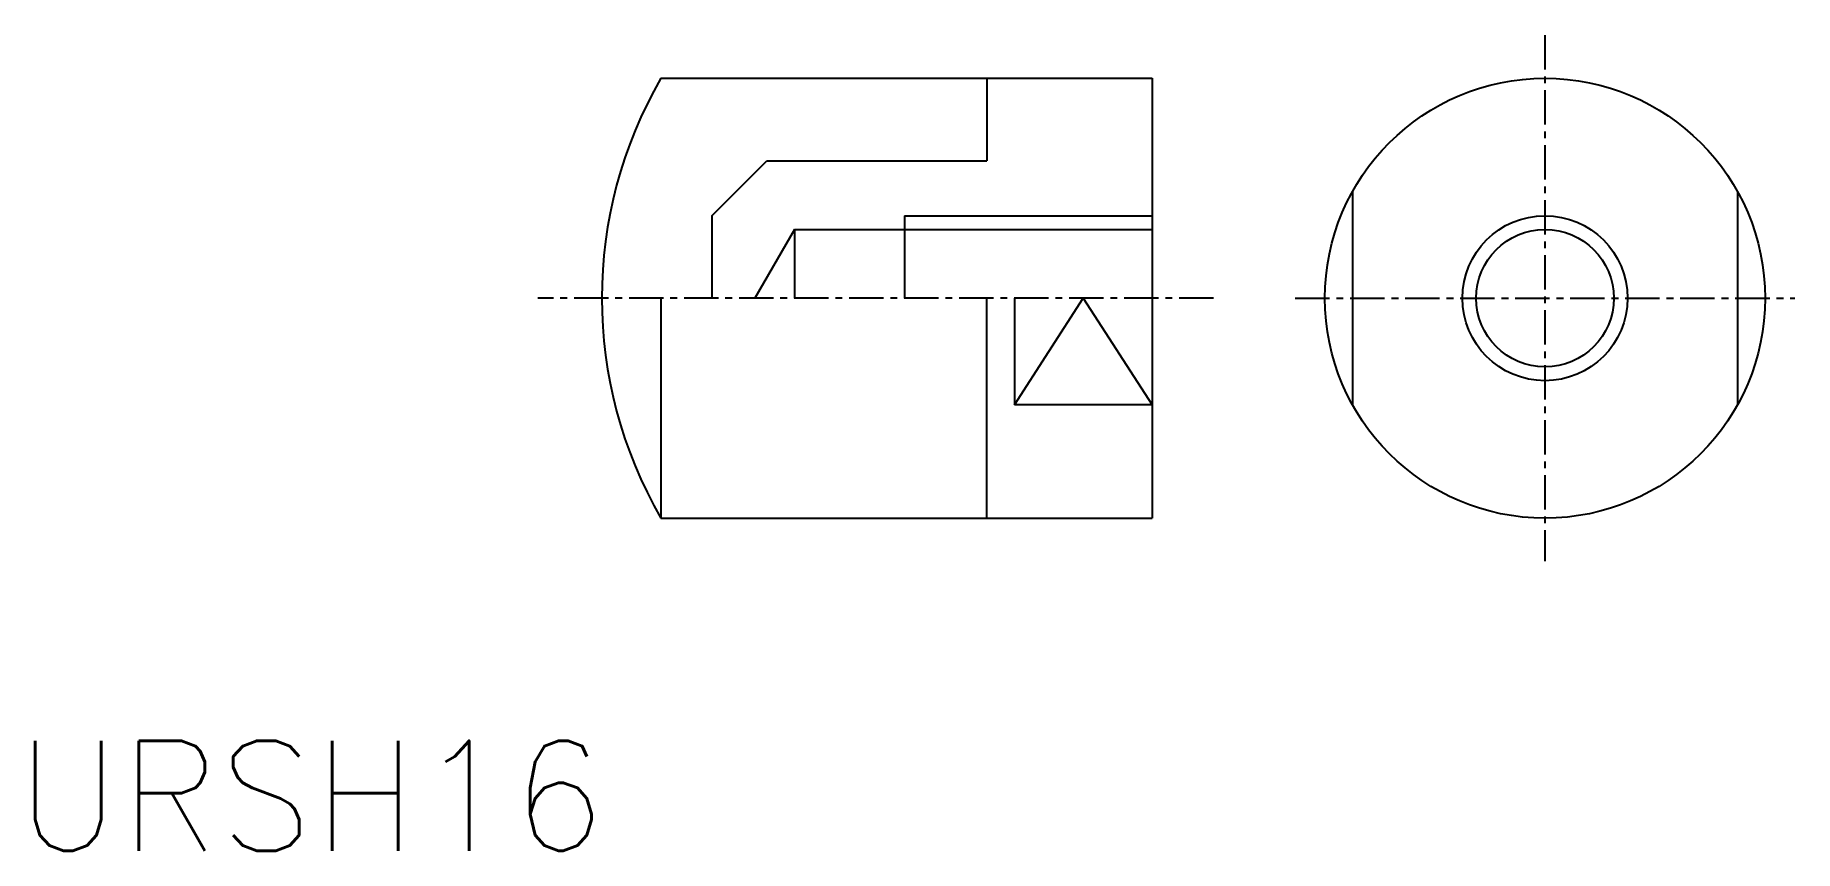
# Model space of a CAD drawing. Extents: x -46.3 to 17.7, y -20.1 to 9.6.
import ezdxf

# ---------------------------------------------------------------- set-up
doc = ezdxf.new("R2010")
doc.units = 0
doc.linetypes.add('CENTER', pattern=[2, 1.25, -0.25, 0.25, -0.25])
doc.layers.get('0').update_dxf_attribs({"linetype": 'CONTINUOUS'})
doc.layers.add('CENTER', color=1, linetype='CENTER')
doc.styles.get("Standard").update_dxf_attribs({"font": 'txt.shx'})

msp = doc.modelspace()

# ---------------------------------------------------------------- linework, layer by layer
at = {"linetype": 'CONTINUOUS'}
for p, q in [((-23.557319, 8), (-5.700913, 8)), ((-5.700913, 8), (-5.700913, -8)), ((1.58502, 3.872983), (1.58502, -3.872983)), ((15.58502, 3.872983), (15.58502, -3.872983)), ((-23.557319, 0), (-23.55732, -8)), ((-11.700913, -8), (-11.700913, 0)), ((-10.700913, 0), (-10.700913, -3.872983)), ((-10.700913, -3.872983), (-8.200913, 0)), ((-8.200913, 0), (-5.700913, -3.872983)), ((-5.700913, -3.872983), (-10.700913, -3.872983)), ((-23.55732, -8), (-5.700913, -8))]:
    msp.add_line(p, q, dxfattribs=at)
at = {"color": 3}
for p, q in [((-11.700913, 8), (-11.700913, 5)), ((-21.700913, 3), (-19.700913, 5)), ((-19.700913, 5), (-11.700913, 5)), ((-21.700913, 3), (-21.700913, 0)), ((-14.700913, 3), (-14.700913, 0)), ((-14.700913, 3), (-5.700913, 3)), ((-18.700913, 2.5), (-20.144289, 0)), ((-18.700913, 2.5), (-18.700913, 0)), ((-18.700913, 2.5), (-5.700913, 2.5))]:
    msp.add_line(p, q, dxfattribs=at)
at = {"linetype": 'CONTINUOUS'}
for radius in [8, 2.5]:
    msp.add_circle((8.58502, 0), radius, dxfattribs=at)
at = {"color": 3}
msp.add_circle((8.58502, 0), 3, dxfattribs=at)
at = {"linetype": 'CONTINUOUS'}
msp.add_arc((-9.700913, 0), 16, 150, 210, dxfattribs=at)
at = {"layer": 'CENTER', "color": 1, "linetype": 'CENTER'}
for p, q in [((8.58502, 9.564896), (8.58502, -9.564896)), ((-3.464261, 0), (-28.025639, 0)), ((-0.496734, 0), (17.666774, 0))]:
    msp.add_line(p, q, dxfattribs=at)

# ---------------------------------------------------------------- texts
msp.add_text('URSH16', height=4).set_placement((-46.988864, -20.095813))

doc.saveas('drawing.dxf')
